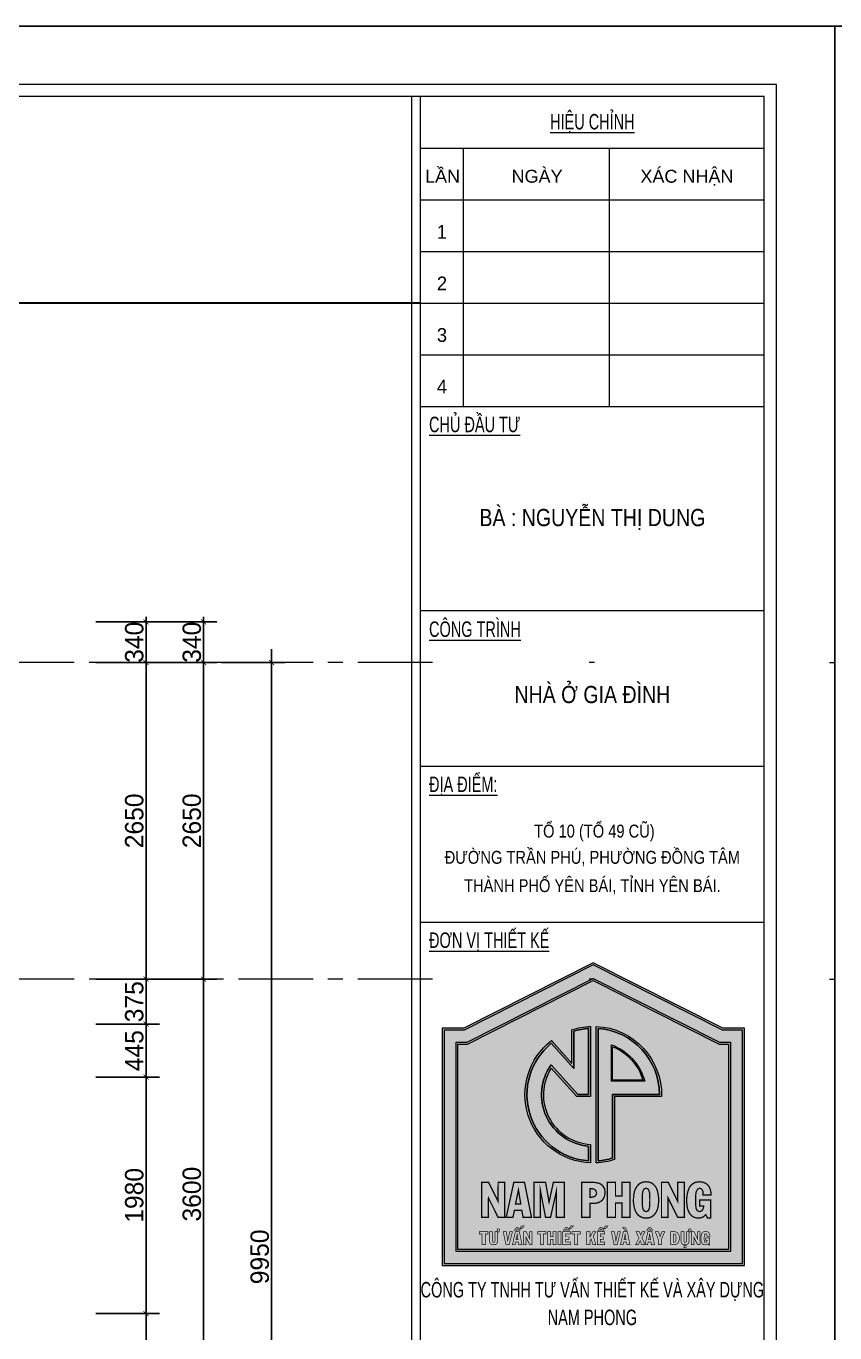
# Model space of a CAD drawing. Header units: millimetres. Extents: x 1832547 to 2001569, y -558009 to -417808.
# Drawn here: x 1930099 to 1936872, y -547560 to -536621 of the extents above; entities that cross this region are included whole.
import ezdxf
from ezdxf.enums import TextEntityAlignment as Align

# ---------------------------------------------------------------- set-up
doc = ezdxf.new("R2010")
doc.units = ezdxf.units.MM
doc.header["$MEASUREMENT"] = 0
doc.linetypes.add('CENTER', pattern=[2, 1.25, -0.25, 0.25, -0.25])
doc.layers.get('0').update_dxf_attribs({"linetype": 'CONTINUOUS'})
doc.layers.get('DEFPOINTS').update_dxf_attribs({"linetype": 'CONTINUOUS'})
for name, color, linetype, lineweight in [('CA. TUONG', 30, 'CONTINUOUS', 30), ('CA.dim 08', 8, 'CONTINUOUS', 13), ('CA.manh 08', 8, 'CONTINUOUS', 9), ('CA.thay 145', 145, 'CONTINUOUS', 18), ('CA.tim 67', 67, 'CENTER', 9), ('NP-HATCH', 251, 'CONTINUOUS', 15)]:
    doc.layers.add(name, color=color, linetype=linetype, lineweight=lineweight)
doc.styles.get("Standard").update_dxf_attribs({"font": 'roman.shx'})
doc.styles.add('VH01-VNAVANTH', font='Vhavan.ttf', dxfattribs={"width": 0.8})
doc.styles.add('VH02-VNARIALH', font='Vharial.ttf', dxfattribs={"width": 0.8})
doc.styles.add('VH03-VNHELVETLNSH', font='Vhhels.ttf')
doc.dimstyles.new('CA 70', dxfattribs={"dimscale": 0.7, "dimtxt": 220, "dimasz": 60, "dimexe": 160, "dimexo": 0, "dimgap": 30, "dimtad": 1, "dimdec": 0, "dimrnd": 5, "dimzin": 0, "dimdsep": 46, "dimtxsty": 'Standard', "dimblk": 'ARCHTICK', "dimcen": 0.09, "dimdle": 160, "dimclrd": 256, "dimclre": 256, "dimclrt": 255, "dimadec": 0, "dimazin": 0, "dimtfac": 1, "dimtdec": 0, "dimtix": 1, "dimtmove": 2, "dimatfit": 3, "dimldrblk": 'DOT', "dimfxl": 600, "dimfxlon": 1, "dimtolj": 1, "dimtzin": 0, "dimarcsym": 0})

# ---------------------------------------------------------------- blocks, each defined once
blk = doc.blocks.new('A$C2d76a15f')
at = {"true_color": 0xf67c37}
h = blk.add_hatch(color=30, dxfattribs=at)
h.dxf.hatch_style = 1
h.paths.add_polyline_path([(26594, 11499, 0.393066), (26118, 12011), (26118, 10987, 0.05605), (26231, 11008), (26231, 11499)], flags=0)
h.paths.add_polyline_path([(26221, 11602), (26221, 11885, -0.247253), (26479, 11602)], flags=0)
h.paths.add_polyline_path([(26231, 11612), (26231, 11870, -0.229223), (26465, 11612)], flags=0)
h.paths.add_polyline_path([(26044, 12011, 0.05605), (25931, 11990), (25931, 11701), (25756, 11896, 0.677515), (26044, 10987), (26044, 11100, -0.576232), (25754, 11730), (25961, 11499), (26044, 11499)], flags=0)
h.paths.add_polyline_path([(26081, 12502), (25082, 11998), (24926, 11998), (24926, 10192), (27236, 10192), (27236, 11998), (27081, 11998)])
h.paths.add_polyline_path([(27058, 11905), (27143, 11905), (27143, 10286), (25019, 10286), (25019, 11905), (25104, 11905), (26081, 12398)], flags=16)
h.paths.add_polyline_path([(27055, 11890), (27128, 11890), (27128, 10301), (25034, 10301), (25034, 11890), (25107, 11890), (26081, 12381)], flags=0)
h.paths.add_polyline_path([(26609, 11484), (26246, 11484), (26246, 10997, -0.068997), (26103, 10971), (26103, 12027, -0.410167)], flags=0)
h.paths.add_polyline_path([(26594, 11499), (26231, 11499), (26231, 11008, -0.05605), (26118, 10987), (26118, 12011, -0.393066)], flags=0)
h.paths.add_polyline_path([(26059, 12027), (26059, 11484), (25955, 11484), (25755, 11705, 0.57169), (26059, 11114), (26059, 10971, -0.698744), (25757, 11917), (25916, 11740), (25916, 12001, -0.068997)], flags=0)
h.paths.add_polyline_path([(26044, 12011), (26044, 11499), (25961, 11499), (25754, 11730, 0.576232), (26044, 11100), (26044, 10987, -0.677515), (25756, 11896), (25931, 11701), (25931, 11990, -0.05605)], flags=0)
at = {"true_color": 0xfffc00}
h = blk.add_hatch(color=2, dxfattribs=at)
h.dxf.hatch_style = 1
h.paths.add_polyline_path([(26465, 11612, 0.229223), (26231, 11870), (26231, 11612)], flags=0)
h.paths.add_polyline_path([(27128, 11890), (27055, 11890), (26081, 12381), (25107, 11890), (25034, 11890), (25034, 10301), (27128, 10301)])
h.paths.add_polyline_path([(26246, 10997, -0.068997), (26103, 10971), (26103, 12027, -0.410167), (26609, 11484), (26246, 11484)], flags=16)
h.paths.add_polyline_path([(26231, 11008, -0.05605), (26118, 10987), (26118, 12011, -0.393066), (26594, 11499), (26231, 11499)], flags=0)
h.paths.add_polyline_path([(26059, 11114), (26059, 10971, -0.698744), (25757, 11917), (25916, 11740), (25916, 12001, -0.068997), (26059, 12027), (26059, 11484), (25955, 11484), (25755, 11705, 0.57169)], flags=16)
h.paths.add_polyline_path([(26479, 11602), (26221, 11602), (26221, 11885, -0.247253)], flags=0)
h.paths.add_polyline_path([(26465, 11612), (26231, 11612), (26231, 11870, -0.229223)], flags=0)
h.paths.add_polyline_path([(26044, 11100), (26044, 10987, -0.677515), (25756, 11896), (25931, 11701), (25931, 11990, -0.05605), (26044, 12011), (26044, 11499), (25961, 11499), (25754, 11730, 0.576232)], flags=0)
at = {"true_color": 0xf67c37}
h = blk.add_hatch(color=30, dxfattribs=at)
h.dxf.hatch_style = 1
h.paths.add_polyline_path([(26231, 11499), (26594, 11499, 0.393066), (26118, 12011), (26118, 10987, 0.05605), (26231, 11008)])
h.paths.add_polyline_path([(26221, 11602), (26221, 11885, -0.247253), (26479, 11602)], flags=16)
h.paths.add_polyline_path([(26231, 11612), (26231, 11870, -0.229223), (26465, 11612)], flags=0)
h.paths.add_polyline_path([(26044, 12011, 0.05605), (25931, 11990), (25931, 11701), (25756, 11896, 0.677515), (26044, 10987), (26044, 11100, -0.576232), (25754, 11730), (25961, 11499), (26044, 11499)])
at = {"true_color": 0xfffc00}
h = blk.add_hatch(color=2, dxfattribs=at)
h.dxf.hatch_style = 1
h.paths.add_polyline_path([(26465, 11612, 0.229223), (26231, 11870), (26231, 11612)])
at = {"true_color": 0xf67c37}
h = blk.add_hatch(color=30, dxfattribs=at)
h.dxf.hatch_style = 1
h.paths.add_polyline_path([(25549, 10820), (25466, 10820), (25407, 10549), (25459, 10549), (25471, 10604), (25528, 10604), (25538, 10549), (25603, 10549)])
h.paths.add_polyline_path([(25479, 10652), (25502, 10762), (25520, 10652)], flags=16)
h.paths.add_polyline_path([(25672, 10756), (25712, 10549), (25750, 10549), (25795, 10749), (25795, 10549), (25858, 10549), (25858, 10820), (25772, 10820), (25739, 10668), (25712, 10820), (25623, 10820), (25623, 10549), (25671, 10549)])
h.paths.add_polyline_path([(26163, 10701), (26170, 10720), (26172, 10743), (26172, 10748), (26169, 10769), (26160, 10787), (26147, 10801), (26144, 10804), (26128, 10812), (26109, 10818), (26087, 10820), (25992, 10820), (25992, 10549), (26056, 10549), (26056, 10659), (26066, 10659), (26080, 10658), (26091, 10658), (26112, 10661), (26130, 10668), (26145, 10677), (26153, 10685)])
h.paths.add_polyline_path([(26056, 10705), (26056, 10771), (26067, 10771), (26076, 10771), (26094, 10764), (26101, 10757), (26107, 10738), (26105, 10728), (26094, 10713), (26087, 10709), (26067, 10705)], flags=16)
h.paths.add_polyline_path([(26366, 10820), (26303, 10820), (26303, 10715), (26253, 10715), (26253, 10820), (26189, 10820), (26189, 10549), (26253, 10549), (26253, 10660), (26303, 10660), (26303, 10549), (26366, 10549)])
h.paths.add_polyline_path([(26587, 10684), (26587, 10701), (26584, 10724), (26580, 10745), (26575, 10764), (26567, 10781), (26558, 10793), (26545, 10807), (26529, 10817), (26511, 10823), (26490, 10825), (26474, 10823), (26455, 10819), (26439, 10810), (26425, 10797), (26413, 10780), (26407, 10769), (26400, 10751), (26396, 10731), (26393, 10709), (26392, 10684), (26392, 10667), (26395, 10644), (26399, 10624), (26405, 10605), (26413, 10588), (26422, 10575), (26435, 10562), (26451, 10552), (26470, 10546), (26490, 10544), (26506, 10545), (26525, 10550), (26541, 10559), (26555, 10572), (26567, 10589), (26572, 10599), (26579, 10617), (26584, 10637), (26586, 10660)])
h.paths.add_polyline_path([(26461, 10714), (26462, 10735), (26464, 10750), (26464, 10750), (26474, 10769), (26490, 10775), (26507, 10768), (26515, 10749), (26517, 10735), (26518, 10713), (26519, 10684), (26518, 10655), (26517, 10633), (26515, 10619), (26515, 10619), (26506, 10600), (26489, 10594), (26473, 10601), (26464, 10620), (26462, 10633), (26461, 10655), (26460, 10685)], flags=16)
h.paths.add_polyline_path([(26660, 10700), (26735, 10549), (26786, 10549), (26786, 10820), (26735, 10820), (26735, 10674), (26662, 10820), (26609, 10820), (26609, 10549), (26660, 10549)])
h.paths.add_polyline_path([(26873, 10711), (26875, 10732), (26878, 10748), (26889, 10768), (26904, 10775), (26913, 10773), (26926, 10761), (26930, 10748), (26931, 10723), (26993, 10723), (26992, 10741), (26988, 10762), (26981, 10781), (26971, 10796), (26959, 10808), (26943, 10817), (26924, 10823), (26902, 10825), (26883, 10823), (26865, 10818), (26849, 10808), (26835, 10795), (26824, 10778), (26818, 10764), (26812, 10746), (26808, 10725), (26805, 10703), (26804, 10678), (26805, 10659), (26807, 10636), (26811, 10615), (26818, 10597), (26826, 10581), (26829, 10577), (26842, 10562), (26858, 10552), (26876, 10546), (26897, 10544), (26908, 10545), (26927, 10551), (26937, 10557), (26952, 10571), (26965, 10544), (26990, 10544), (26990, 10684), (26904, 10684), (26904, 10638), (26935, 10638), (26935, 10629), (26928, 10610), (26922, 10601), (26905, 10594), (26887, 10600), (26877, 10619), (26875, 10634), (26873, 10656), (26873, 10684)])
h.paths.add_polyline_path([(25395, 10820), (25345, 10820), (25344, 10674), (25271, 10820), (25218, 10820), (25218, 10549), (25269, 10549), (25270, 10700), (25345, 10549), (25395, 10549)])
h = blk.add_hatch(color=30, dxfattribs=at)
h.dxf.hatch_style = 1
h.paths.add_polyline_path([(26861, 10439), (26841, 10439), (26841, 10339), (26860, 10339), (26860, 10395), (26888, 10339), (26907, 10339), (26907, 10439), (26888, 10439), (26888, 10385)])
h.paths.add_polyline_path([(25245, 10420), (25266, 10420), (25266, 10439), (25200, 10439), (25200, 10420), (25221, 10420), (25221, 10339), (25245, 10339)])
h.paths.add_polyline_path([(25339, 10356), (25340, 10363), (25341, 10371), (25341, 10432), (25346, 10434), (25350, 10438), (25355, 10444), (25356, 10450), (25355, 10454), (25353, 10458), (25350, 10460), (25346, 10461), (25344, 10461), (25338, 10457), (25336, 10454), (25336, 10451), (25338, 10445), (25340, 10443), (25343, 10442), (25342, 10440), (25339, 10439), (25321, 10439), (25321, 10371), (25321, 10366), (25319, 10360), (25317, 10358), (25311, 10356), (25308, 10356), (25303, 10360), (25302, 10362), (25301, 10370), (25301, 10439), (25278, 10439), (25278, 10371), (25278, 10363), (25280, 10356), (25282, 10351), (25285, 10346), (25290, 10342), (25295, 10339), (25301, 10338), (25309, 10337), (25309, 10337), (25316, 10338), (25323, 10339), (25328, 10342), (25333, 10346), (25333, 10346), (25336, 10350)])
h.paths.add_polyline_path([(25408, 10439), (25384, 10439), (25405, 10339), (25430, 10339), (25455, 10439), (25435, 10439), (25419, 10369)])
h.paths.add_polyline_path([(25501, 10469), (25484, 10469), (25469, 10448), (25484, 10448), (25492, 10460), (25501, 10448), (25516, 10448)])
h.paths.add_polyline_path([(25545, 10482), (25525, 10482), (25513, 10461), (25526, 10461)])
h.paths.add_polyline_path([(25509, 10439), (25478, 10439), (25456, 10339), (25476, 10339), (25480, 10359), (25501, 10359), (25505, 10339), (25529, 10339)])
h.paths.add_polyline_path([(25498, 10377), (25483, 10377), (25492, 10418)], flags=16)
h.paths.add_polyline_path([(25562, 10439), (25542, 10439), (25542, 10339), (25561, 10339), (25561, 10395), (25589, 10339), (25608, 10339), (25608, 10439), (25589, 10439), (25589, 10385)])
h.paths.add_polyline_path([(25716, 10439), (25650, 10439), (25650, 10420), (25671, 10420), (25671, 10339), (25695, 10339), (25695, 10420), (25716, 10420)])
h.paths.add_polyline_path([(25751, 10439), (25727, 10439), (25727, 10339), (25751, 10339), (25751, 10380), (25770, 10380), (25770, 10339), (25793, 10339), (25793, 10439), (25770, 10439), (25770, 10400), (25751, 10400)])
h.paths.add_polyline_path([(25832, 10439), (25808, 10439), (25808, 10339), (25832, 10339)])
h.paths.add_polyline_path([(25903, 10439), (25845, 10439), (25845, 10339), (25903, 10339), (25903, 10359), (25868, 10359), (25868, 10380), (25892, 10380), (25892, 10399), (25868, 10399), (25868, 10420), (25903, 10420)])
h.paths.add_polyline_path([(25882, 10469), (25865, 10469), (25850, 10448), (25865, 10448), (25873, 10460), (25882, 10448), (25897, 10448)])
h.paths.add_polyline_path([(25926, 10482), (25906, 10482), (25894, 10461), (25907, 10461)])
h.paths.add_polyline_path([(25982, 10439), (25916, 10439), (25916, 10420), (25937, 10420), (25937, 10339), (25961, 10339), (25961, 10420), (25982, 10420)])
h.paths.add_polyline_path([(26055, 10439), (26031, 10439), (26031, 10339), (26055, 10339), (26055, 10367), (26065, 10382), (26078, 10339), (26101, 10339), (26081, 10406), (26101, 10439), (26078, 10439), (26055, 10396)])
h.paths.add_polyline_path([(26170, 10439), (26112, 10439), (26112, 10339), (26170, 10339), (26170, 10359), (26135, 10359), (26135, 10380), (26159, 10380), (26159, 10399), (26135, 10399), (26135, 10420), (26170, 10420)])
h.paths.add_polyline_path([(26149, 10469), (26132, 10469), (26117, 10448), (26132, 10448), (26140, 10460), (26149, 10448), (26164, 10448)])
h.paths.add_polyline_path([(26193, 10482), (26173, 10482), (26161, 10461), (26174, 10461)])
h.paths.add_polyline_path([(26291, 10439), (26272, 10439), (26256, 10369), (26245, 10439), (26221, 10439), (26242, 10339), (26266, 10339)])
h.paths.add_polyline_path([(26345, 10439), (26314, 10439), (26292, 10339), (26312, 10339), (26316, 10359), (26338, 10359), (26342, 10339), (26365, 10339)])
h.paths.add_polyline_path([(26328, 10418), (26335, 10377), (26319, 10377)], flags=16)
h.paths.add_polyline_path([(26329, 10469), (26309, 10469), (26328, 10448), (26341, 10448)])
h.paths.add_polyline_path([(26481, 10439), (26460, 10439), (26448, 10413), (26438, 10439), (26412, 10439), (26435, 10389), (26409, 10339), (26431, 10339), (26444, 10369), (26456, 10339), (26482, 10339), (26457, 10394)])
h.paths.add_polyline_path([(26535, 10439), (26504, 10439), (26482, 10339), (26502, 10339), (26506, 10359), (26528, 10359), (26531, 10339), (26555, 10339)])
h.paths.add_polyline_path([(26518, 10418), (26524, 10377), (26509, 10377)], flags=16)
h.paths.add_polyline_path([(26527, 10469), (26510, 10469), (26495, 10448), (26510, 10448), (26518, 10460), (26527, 10448), (26542, 10448)])
h.paths.add_polyline_path([(26586, 10439), (26561, 10439), (26584, 10378), (26584, 10339), (26608, 10339), (26608, 10379), (26634, 10439), (26613, 10439), (26598, 10400)])
h.paths.add_polyline_path([(26747, 10383), (26748, 10391), (26747, 10395), (26747, 10402), (26745, 10409), (26743, 10415), (26741, 10421), (26737, 10426), (26735, 10428), (26730, 10432), (26725, 10435), (26719, 10437), (26712, 10439), (26705, 10439), (26679, 10439), (26679, 10339), (26708, 10339), (26712, 10339), (26719, 10340), (26725, 10342), (26730, 10345), (26735, 10349), (26739, 10354), (26740, 10357), (26743, 10363), (26745, 10369), (26746, 10375)])
h.paths.add_polyline_path([(26703, 10421), (26705, 10421), (26705, 10421), (26711, 10420), (26716, 10417), (26720, 10411), (26721, 10406), (26722, 10400), (26722, 10392), (26722, 10389), (26722, 10381), (26721, 10374), (26720, 10369), (26719, 10367), (26716, 10361), (26711, 10358), (26706, 10357), (26703, 10357)], flags=16)
h.paths.add_polyline_path([(26783, 10439), (26760, 10439), (26760, 10371), (26760, 10363), (26762, 10356), (26764, 10351), (26767, 10346), (26772, 10342), (26777, 10339), (26783, 10338), (26791, 10337), (26791, 10337), (26798, 10338), (26805, 10339), (26810, 10342), (26815, 10345), (26818, 10350), (26821, 10356), (26822, 10363), (26823, 10371), (26823, 10432), (26828, 10434), (26833, 10438), (26833, 10438), (26837, 10444), (26838, 10450), (26837, 10454), (26835, 10458), (26832, 10460), (26828, 10461), (26826, 10461), (26820, 10457), (26818, 10454), (26818, 10451), (26820, 10445), (26823, 10443), (26825, 10442), (26824, 10440), (26821, 10439), (26803, 10439), (26803, 10371), (26803, 10366), (26801, 10360), (26799, 10358), (26793, 10356), (26790, 10356), (26785, 10360), (26784, 10362), (26783, 10370)])
h.paths.add_polyline_path([(26983, 10389), (26951, 10389), (26951, 10372), (26963, 10372), (26962, 10368), (26960, 10361), (26957, 10358), (26951, 10356), (26949, 10356), (26944, 10359), (26941, 10365), (26941, 10367), (26940, 10372), (26939, 10380), (26939, 10389), (26939, 10393), (26940, 10401), (26940, 10408), (26941, 10413), (26942, 10415), (26946, 10421), (26951, 10422), (26955, 10422), (26959, 10417), (26959, 10417), (26961, 10412), (26961, 10403), (26984, 10403), (26984, 10406), (26983, 10413), (26982, 10420), (26979, 10426), (26976, 10431), (26974, 10433), (26969, 10436), (26964, 10439), (26957, 10440), (26950, 10441), (26946, 10441), (26940, 10440), (26934, 10437), (26929, 10434), (26925, 10429), (26921, 10424), (26920, 10421), (26918, 10415), (26916, 10409), (26915, 10402), (26914, 10395), (26914, 10387), (26914, 10383), (26914, 10375), (26915, 10368), (26917, 10362), (26919, 10356), (26922, 10351), (26925, 10346), (26930, 10342), (26935, 10339), (26941, 10338), (26948, 10337), (26953, 10338), (26959, 10340), (26964, 10342), (26969, 10347), (26973, 10337), (26983, 10337)])
h.paths.add_polyline_path([(26800, 10333), (26783, 10333), (26783, 10316), (26800, 10316)])
at = {"layer": 'NP-HATCH'}
h = blk.add_hatch(color=256, dxfattribs=at)
h.dxf.hatch_style = 1
h.paths.add_polyline_path([(27251, 12013), (27084, 12013), (26081, 12519), (25078, 12013), (24911, 12013), (24911, 10177), (27251, 10177)])
h.paths.add_polyline_path([(27236, 10192), (24926, 10192), (24926, 11998), (25082, 11998), (26081, 12502), (27081, 11998), (27236, 11998)], flags=16)
h.paths.add_polyline_path([(27143, 10286), (25019, 10286), (25019, 11905), (25104, 11905), (26081, 12398), (27058, 11905), (27143, 11905)], flags=0)
h.paths.add_polyline_path([(27128, 10301), (25034, 10301), (25034, 11890), (25107, 11890), (26081, 12381), (27055, 11890), (27128, 11890)], flags=0)
h.paths.add_polyline_path([(26246, 10997, -0.068997), (26103, 10971), (26103, 12027, -0.410167), (26609, 11484), (26246, 11484)], flags=0)
h.paths.add_polyline_path([(26231, 11008, -0.05605), (26118, 10987), (26118, 12011, -0.393066), (26594, 11499), (26231, 11499)], flags=0)
h.paths.add_polyline_path([(26059, 10971, -0.698744), (25757, 11917), (25916, 11740), (25916, 12001, -0.068997), (26059, 12027), (26059, 11484), (25955, 11484), (25755, 11705, 0.57169), (26059, 11114)], flags=0)
h.paths.add_polyline_path([(26044, 10987, -0.677515), (25756, 11896), (25931, 11701), (25931, 11990, -0.05605), (26044, 12011), (26044, 11499), (25961, 11499), (25754, 11730, 0.576232), (26044, 11100)], flags=0)
h.paths.add_polyline_path([(26479, 11602), (26221, 11602), (26221, 11885, -0.247253)], flags=0)
h.paths.add_polyline_path([(26465, 11612), (26231, 11612), (26231, 11870, -0.229223)], flags=0)
h.paths.add_polyline_path([(26103, 12027), (26103, 10971, 0.068997), (26246, 10997), (26246, 11484), (26609, 11484, 0.410167)], flags=0)
h.paths.add_polyline_path([(26059, 12027, 0.068997), (25916, 12001), (25916, 11740), (25757, 11917, 0.698744), (26059, 10971), (26059, 11114, -0.57169), (25755, 11705), (25955, 11484), (26059, 11484)], flags=0)
h = blk.add_hatch(color=256, dxfattribs=at)
h.dxf.hatch_style = 1
h.paths.add_polyline_path([(25104, 11905), (25019, 11905), (25019, 10286), (27143, 10286), (27143, 11905), (27058, 11905), (26081, 12398)])
h.paths.add_polyline_path([(27128, 11890), (27055, 11890), (26081, 12381), (25107, 11890), (25034, 11890), (25034, 10301), (27128, 10301)], flags=16)
h.paths.add_polyline_path([(26059, 12027), (26059, 11484), (25955, 11484), (25755, 11705, 0.57169), (26059, 11114), (26059, 10971, -0.698744), (25757, 11917), (25916, 11740), (25916, 12001, -0.068997)], flags=0)
h.paths.add_polyline_path([(26103, 12027, -0.410167), (26609, 11484), (26246, 11484), (26246, 10997, -0.068997), (26103, 10971)], flags=0)
h.paths.add_polyline_path([(26044, 12011), (26044, 11499), (25961, 11499), (25754, 11730, 0.576232), (26044, 11100), (26044, 10987, -0.677515), (25756, 11896), (25931, 11701), (25931, 11990, -0.05605)], flags=0)
h.paths.add_polyline_path([(26118, 12011, -0.393066), (26594, 11499), (26231, 11499), (26231, 11008, -0.05605), (26118, 10987)], flags=0)
h.paths.add_polyline_path([(26221, 11885, -0.247253), (26479, 11602), (26221, 11602)], flags=0)
h.paths.add_polyline_path([(26231, 11870, -0.229223), (26465, 11612), (26231, 11612)], flags=0)
h = blk.add_hatch(color=256, dxfattribs=at)
h.dxf.hatch_style = 1
h.paths.add_polyline_path([(26103, 12027), (26103, 10971, 0.068997), (26246, 10997), (26246, 11484), (26609, 11484, 0.410167)])
h.paths.add_polyline_path([(26118, 12011), (26118, 10987, 0.05605), (26231, 11008), (26231, 11499), (26594, 11499, 0.393066)], flags=16)
h.paths.add_polyline_path([(26221, 11885, -0.247253), (26479, 11602), (26221, 11602)], flags=0)
h.paths.add_polyline_path([(26231, 11870, -0.229223), (26465, 11612), (26231, 11612)], flags=0)
h.paths.add_polyline_path([(26059, 12027, 0.068997), (25916, 12001), (25916, 11740), (25757, 11917, 0.698744), (26059, 10971), (26059, 11114, -0.57169), (25755, 11705), (25955, 11484), (26059, 11484)])
h.paths.add_polyline_path([(26044, 11100, -0.576232), (25754, 11730), (25961, 11499), (26044, 11499), (26044, 12011, 0.05605), (25931, 11990), (25931, 11701), (25756, 11896, 0.677515), (26044, 10987)], flags=16)
h = blk.add_hatch(color=256, dxfattribs=at)
h.dxf.hatch_style = 1
h.paths.add_polyline_path([(26221, 11885), (26221, 11602), (26479, 11602, 0.247253)])
h.paths.add_polyline_path([(26231, 11870), (26231, 11612), (26465, 11612, 0.229223)], flags=16)
at = {"color": 4, "linetype": 'Continuous', "lineweight": 18}
for p, q in [((27498, 19313), (1212, 19313)), ((27498, 453), (27498, 19313))]:
    blk.add_line(p, q, dxfattribs=at)
for p, q in [((27405, 19220), (1306, 19220)), ((27405, 546), (27405, 19220)), ((24743, 18820), (27405, 18820)), ((24743, 18421), (27405, 18421)), ((24743, 16824), (27405, 16824)), ((24743, 15245), (27405, 15245)), ((24743, 14039), (27405, 14039)), ((24743, 12834), (27405, 12834))]:
    blk.add_line(p, q)
at = {"linetype": 'Continuous', "lineweight": 18, "ltscale": 100}
for p, q in [((24677, 546), (24677, 19220)), ((24743, 546), (24743, 19220))]:
    blk.add_line(p, q, dxfattribs=at)
at = {"color": 8, "linetype": 'Continuous', "lineweight": 18, "ltscale": 100}
blk.add_line((25076, 16824), (25076, 18820), dxfattribs=at)
at = {"color": 8}
for p, q in [((26207, 16824), (26207, 18820)), ((24743, 18022), (27405, 18022)), ((24743, 17622), (27405, 17622)), ((24743, 17223), (27405, 17223))]:
    blk.add_line(p, q, dxfattribs=at)
for points in [[(27251, 12013), (27084, 12013), (26081, 12519), (25078, 12013), (24911, 12013), (24911, 10177), (27251, 10177)], [(27236, 11998), (27081, 11998), (26081, 12502), (25082, 11998), (24926, 11998), (24926, 10192), (27236, 10192)], [(27143, 10286), (25019, 10286), (25019, 11905), (25104, 11905), (26081, 12398), (27058, 11905), (27143, 11905)], [(27128, 10301), (25034, 10301), (25034, 11890), (25107, 11890), (26081, 12381), (27055, 11890), (27128, 11890)]]:
    blk.add_lwpolyline(points, close=True)
for points in [[(26059, 10971, -0.698744), (25757, 11917), (25916, 11740), (25916, 12001, -0.068997), (26059, 12027), (26059, 11484), (25955, 11484), (25755, 11705, 0.57169), (26059, 11114)], [(26044, 12011, 0.05605), (25931, 11990), (25931, 11701), (25756, 11896, 0.677515), (26044, 10987), (26044, 11100, -0.576232), (25754, 11730), (25961, 11499), (26044, 11499)], [(26044, 10987, -0.677515), (25756, 11896), (25931, 11701), (25931, 11990, -0.05605), (26044, 12011), (26044, 11499), (25961, 11499), (25754, 11730, 0.576232), (26044, 11100)], [(26609, 11484), (26246, 11484), (26246, 10997, -0.068997), (26103, 10971), (26103, 12027, -0.410167)], [(26118, 12011), (26118, 10987, 0.05605), (26231, 11008), (26231, 11499), (26594, 11499, 0.393066)], [(26594, 11499), (26231, 11499), (26231, 11008, -0.05605), (26118, 10987), (26118, 12011, -0.393066)], [(26479, 11602), (26221, 11602), (26221, 11885, -0.247253)], [(26231, 11612), (26231, 11870, -0.229223), (26465, 11612)], [(26465, 11612), (26231, 11612), (26231, 11870, -0.229223)]]:
    blk.add_lwpolyline(points, format="xyb", close=True)
at = {"layer": 'DEFPOINTS', "ltscale": 600}
for p, q in [((0, 0), (0, 19765)), ((0, 19765), (27951, 19765)), ((27951, 19765), (27951, 0))]:
    blk.add_line(p, q, dxfattribs=at)
at = {"layer": 'NP-HATCH'}
for points, const_width in [([(25395, 10820), (25345, 10820), (25344, 10674), (25271, 10820), (25218, 10820), (25218, 10549), (25269, 10549), (25270, 10700), (25345, 10549), (25395, 10549)], 10), ([(25549, 10820), (25466, 10820), (25407, 10549), (25459, 10549), (25471, 10604), (25528, 10604), (25538, 10549), (25603, 10549)], 10), ([(25672, 10756), (25712, 10549), (25750, 10549), (25795, 10749), (25795, 10549), (25858, 10549), (25858, 10820), (25772, 10820), (25739, 10668), (25712, 10820), (25623, 10820), (25623, 10549), (25671, 10549)], 10), ([(26163, 10701), (26170, 10720), (26172, 10743), (26172, 10748), (26169, 10769), (26160, 10787), (26147, 10801), (26144, 10804), (26128, 10812), (26109, 10818), (26087, 10820), (25992, 10820), (25992, 10549), (26056, 10549), (26056, 10659), (26066, 10659), (26080, 10658), (26091, 10658), (26112, 10661), (26130, 10668), (26145, 10677), (26153, 10685)], 10), ([(26366, 10820), (26303, 10820), (26303, 10715), (26253, 10715), (26253, 10820), (26189, 10820), (26189, 10549), (26253, 10549), (26253, 10660), (26303, 10660), (26303, 10549), (26366, 10549)], 10), ([(26587, 10684), (26587, 10701), (26584, 10724), (26580, 10745), (26575, 10764), (26567, 10781), (26558, 10793), (26545, 10807), (26529, 10817), (26511, 10823), (26490, 10825), (26474, 10823), (26455, 10819), (26439, 10810), (26425, 10797), (26413, 10780), (26407, 10769), (26400, 10751), (26396, 10731), (26393, 10709), (26392, 10684), (26392, 10667), (26395, 10644), (26399, 10624), (26405, 10605), (26413, 10588), (26422, 10575), (26435, 10562), (26451, 10552), (26470, 10546), (26490, 10544), (26506, 10545), (26525, 10550), (26541, 10559), (26555, 10572), (26567, 10589), (26572, 10599), (26579, 10617), (26584, 10637), (26586, 10660)], 10), ([(26660, 10700), (26735, 10549), (26786, 10549), (26786, 10820), (26735, 10820), (26735, 10674), (26662, 10820), (26609, 10820), (26609, 10549), (26660, 10549)], 10), ([(26873, 10711), (26875, 10732), (26878, 10748), (26889, 10768), (26904, 10775), (26913, 10773), (26926, 10761), (26930, 10748), (26931, 10723), (26993, 10723), (26992, 10741), (26988, 10762), (26981, 10781), (26971, 10796), (26959, 10808), (26943, 10817), (26924, 10823), (26902, 10825), (26883, 10823), (26865, 10818), (26849, 10808), (26835, 10795), (26824, 10778), (26818, 10764), (26812, 10746), (26808, 10725), (26805, 10703), (26804, 10678), (26805, 10659), (26807, 10636), (26811, 10615), (26818, 10597), (26826, 10581), (26829, 10577), (26842, 10562), (26858, 10552), (26876, 10546), (26897, 10544), (26908, 10545), (26927, 10551), (26937, 10557), (26952, 10571), (26965, 10544), (26990, 10544), (26990, 10684), (26904, 10684), (26904, 10638), (26935, 10638), (26935, 10629), (26928, 10610), (26922, 10601), (26905, 10594), (26887, 10600), (26877, 10619), (26875, 10634), (26873, 10656), (26873, 10684)], 10), ([(25479, 10652), (25502, 10762), (25520, 10652)], 10), ([(26056, 10705), (26056, 10771), (26067, 10771), (26076, 10771), (26094, 10764), (26101, 10757), (26107, 10738), (26105, 10728), (26094, 10713), (26087, 10709), (26067, 10705)], 10), ([(26461, 10714), (26462, 10735), (26464, 10750), (26464, 10750), (26474, 10769), (26490, 10775), (26507, 10768), (26515, 10749), (26517, 10735), (26518, 10713), (26519, 10684), (26518, 10655), (26517, 10633), (26515, 10619), (26515, 10619), (26506, 10600), (26489, 10594), (26473, 10601), (26464, 10620), (26462, 10633), (26461, 10655), (26460, 10685)], 10), ([(25245, 10420), (25266, 10420), (25266, 10439), (25200, 10439), (25200, 10420), (25221, 10420), (25221, 10339), (25245, 10339)], 5), ([(25339, 10356), (25340, 10363), (25341, 10371), (25341, 10432), (25346, 10434), (25350, 10438), (25355, 10444), (25356, 10450), (25355, 10454), (25353, 10458), (25350, 10460), (25346, 10461), (25344, 10461), (25338, 10457), (25336, 10454), (25336, 10451), (25338, 10445), (25340, 10443), (25343, 10442), (25342, 10440), (25339, 10439), (25321, 10439), (25321, 10371), (25321, 10366), (25319, 10360), (25317, 10358), (25311, 10356), (25308, 10356), (25303, 10360), (25302, 10362), (25301, 10370), (25301, 10439), (25278, 10439), (25278, 10371), (25278, 10363), (25280, 10356), (25282, 10351), (25285, 10346), (25290, 10342), (25295, 10339), (25301, 10338), (25309, 10337), (25309, 10337), (25316, 10338), (25323, 10339), (25328, 10342), (25333, 10346), (25333, 10346), (25336, 10350)], 5), ([(25408, 10439), (25384, 10439), (25405, 10339), (25430, 10339), (25455, 10439), (25435, 10439), (25419, 10369)], 5), ([(25509, 10439), (25478, 10439), (25456, 10339), (25476, 10339), (25480, 10359), (25501, 10359), (25505, 10339), (25529, 10339)], 5), ([(25501, 10469), (25484, 10469), (25469, 10448), (25484, 10448), (25492, 10460), (25501, 10448), (25516, 10448)], 5), ([(25498, 10377), (25483, 10377), (25492, 10418)], 5), ([(25545, 10482), (25525, 10482), (25513, 10461), (25526, 10461)], 5), ([(25562, 10439), (25542, 10439), (25542, 10339), (25561, 10339), (25561, 10395), (25589, 10339), (25608, 10339), (25608, 10439), (25589, 10439), (25589, 10385)], 5), ([(25716, 10439), (25650, 10439), (25650, 10420), (25671, 10420), (25671, 10339), (25695, 10339), (25695, 10420), (25716, 10420)], 5), ([(25751, 10439), (25727, 10439), (25727, 10339), (25751, 10339), (25751, 10380), (25770, 10380), (25770, 10339), (25793, 10339), (25793, 10439), (25770, 10439), (25770, 10400), (25751, 10400)], 5), ([(25832, 10439), (25808, 10439), (25808, 10339), (25832, 10339)], 5), ([(25903, 10439), (25845, 10439), (25845, 10339), (25903, 10339), (25903, 10359), (25868, 10359), (25868, 10380), (25892, 10380), (25892, 10399), (25868, 10399), (25868, 10420), (25903, 10420)], 5), ([(25882, 10469), (25865, 10469), (25850, 10448), (25865, 10448), (25873, 10460), (25882, 10448), (25897, 10448)], 5), ([(25926, 10482), (25906, 10482), (25894, 10461), (25907, 10461)], 5), ([(25982, 10439), (25916, 10439), (25916, 10420), (25937, 10420), (25937, 10339), (25961, 10339), (25961, 10420), (25982, 10420)], 5), ([(26055, 10439), (26031, 10439), (26031, 10339), (26055, 10339), (26055, 10367), (26065, 10382), (26078, 10339), (26101, 10339), (26081, 10406), (26101, 10439), (26078, 10439), (26055, 10396)], 5), ([(26170, 10439), (26112, 10439), (26112, 10339), (26170, 10339), (26170, 10359), (26135, 10359), (26135, 10380), (26159, 10380), (26159, 10399), (26135, 10399), (26135, 10420), (26170, 10420)], 5), ([(26149, 10469), (26132, 10469), (26117, 10448), (26132, 10448), (26140, 10460), (26149, 10448), (26164, 10448)], 5), ([(26193, 10482), (26173, 10482), (26161, 10461), (26174, 10461)], 5), ([(26291, 10439), (26272, 10439), (26256, 10369), (26245, 10439), (26221, 10439), (26242, 10339), (26266, 10339)], 5), ([(26345, 10439), (26314, 10439), (26292, 10339), (26312, 10339), (26316, 10359), (26338, 10359), (26342, 10339), (26365, 10339)], 5), ([(26329, 10469), (26309, 10469), (26328, 10448), (26341, 10448)], 5), ([(26328, 10418), (26335, 10377), (26319, 10377)], 5), ([(26481, 10439), (26460, 10439), (26448, 10413), (26438, 10439), (26412, 10439), (26435, 10389), (26409, 10339), (26431, 10339), (26444, 10369), (26456, 10339), (26482, 10339), (26457, 10394)], 5), ([(26535, 10439), (26504, 10439), (26482, 10339), (26502, 10339), (26506, 10359), (26528, 10359), (26531, 10339), (26555, 10339)], 5), ([(26527, 10469), (26510, 10469), (26495, 10448), (26510, 10448), (26518, 10460), (26527, 10448), (26542, 10448)], 5), ([(26518, 10418), (26524, 10377), (26509, 10377)], 5), ([(26586, 10439), (26561, 10439), (26584, 10378), (26584, 10339), (26608, 10339), (26608, 10379), (26634, 10439), (26613, 10439), (26598, 10400)], 5), ([(26747, 10383), (26748, 10391), (26747, 10395), (26747, 10402), (26745, 10409), (26743, 10415), (26741, 10421), (26737, 10426), (26735, 10428), (26730, 10432), (26725, 10435), (26719, 10437), (26712, 10439), (26705, 10439), (26679, 10439), (26679, 10339), (26708, 10339), (26712, 10339), (26719, 10340), (26725, 10342), (26730, 10345), (26735, 10349), (26739, 10354), (26740, 10357), (26743, 10363), (26745, 10369), (26746, 10375)], 5), ([(26703, 10421), (26705, 10421), (26705, 10421), (26711, 10420), (26716, 10417), (26720, 10411), (26721, 10406), (26722, 10400), (26722, 10392), (26722, 10389), (26722, 10381), (26721, 10374), (26720, 10369), (26719, 10367), (26716, 10361), (26711, 10358), (26706, 10357), (26703, 10357)], 5), ([(26783, 10439), (26760, 10439), (26760, 10371), (26760, 10363), (26762, 10356), (26764, 10351), (26767, 10346), (26772, 10342), (26777, 10339), (26783, 10338), (26791, 10337), (26791, 10337), (26798, 10338), (26805, 10339), (26810, 10342), (26815, 10345), (26818, 10350), (26821, 10356), (26822, 10363), (26823, 10371), (26823, 10432), (26828, 10434), (26833, 10438), (26833, 10438), (26837, 10444), (26838, 10450), (26837, 10454), (26835, 10458), (26832, 10460), (26828, 10461), (26826, 10461), (26820, 10457), (26818, 10454), (26818, 10451), (26820, 10445), (26823, 10443), (26825, 10442), (26824, 10440), (26821, 10439), (26803, 10439), (26803, 10371), (26803, 10366), (26801, 10360), (26799, 10358), (26793, 10356), (26790, 10356), (26785, 10360), (26784, 10362), (26783, 10370)], 5), ([(26861, 10439), (26841, 10439), (26841, 10339), (26860, 10339), (26860, 10395), (26888, 10339), (26907, 10339), (26907, 10439), (26888, 10439), (26888, 10385)], 5), ([(26983, 10389), (26951, 10389), (26951, 10372), (26963, 10372), (26962, 10368), (26960, 10361), (26957, 10358), (26951, 10356), (26949, 10356), (26944, 10359), (26941, 10365), (26941, 10367), (26940, 10372), (26939, 10380), (26939, 10389), (26939, 10393), (26940, 10401), (26940, 10408), (26941, 10413), (26942, 10415), (26946, 10421), (26951, 10422), (26955, 10422), (26959, 10417), (26959, 10417), (26961, 10412), (26961, 10403), (26984, 10403), (26984, 10406), (26983, 10413), (26982, 10420), (26979, 10426), (26976, 10431), (26974, 10433), (26969, 10436), (26964, 10439), (26957, 10440), (26950, 10441), (26946, 10441), (26940, 10440), (26934, 10437), (26929, 10434), (26925, 10429), (26921, 10424), (26920, 10421), (26918, 10415), (26916, 10409), (26915, 10402), (26914, 10395), (26914, 10387), (26914, 10383), (26914, 10375), (26915, 10368), (26917, 10362), (26919, 10356), (26922, 10351), (26925, 10346), (26930, 10342), (26935, 10339), (26941, 10338), (26948, 10337), (26953, 10338), (26959, 10340), (26964, 10342), (26969, 10347), (26973, 10337), (26983, 10337)], 5), ([(26800, 10333), (26783, 10333), (26783, 10316), (26800, 10316)], 5)]:
    blk.add_lwpolyline(points, close=True, dxfattribs=dict(at, const_width=const_width))
at = {"color": 140, "linetype": 'Continuous', "lineweight": 18, "style": 'VH01-VNAVANTH', "width": 0.7}
blk.add_text('%%uHiÖu ChØnh', height=119.79, dxfattribs=at).set_placement((26074, 19026), align=Align.MIDDLE_CENTER)
at = {"color": 140, "linetype": 'Continuous', "lineweight": 18, "style": 'VH02-VNARIALH'}
blk.add_text('lÇn', height=99.8, dxfattribs=at).set_placement((24779, 18554))
for s, p in [('ngµy', (25646, 18554)), ('x¸c nhËn', (26806, 18554))]:
    blk.add_text(s, height=99.8, dxfattribs=at).set_placement(p, align=Align.CENTER)
at = {"color": 140, "linetype": 'Continuous', "lineweight": 18, "style": 'VH03-VNHELVETLNSH'}
for s, p in [('1', (24910, 18174)), ('2', (24910, 17775)), ('3', (24910, 17376)), ('4', (24910, 16977))]:
    blk.add_text(s, height=106, dxfattribs=at).set_placement(p, align=Align.MIDDLE_CENTER)
at = {"color": 140, "linetype": 'Continuous', "lineweight": 18, "style": 'VH01-VNAVANTH', "width": 0.7}
for s, p in [('%%uchñ ®Çu t\xad', (24810, 16624)), ('%%uC«ng tr×nh', (24810, 15040)), ('%%u§Þa §iÓm:', (24810, 13840)), ('%%u®¬n vÞ thiÕt kÕ', (24810, 12634))]:
    blk.add_text(s, height=119.79, dxfattribs=at).set_placement(p)
at = {"color": 140, "linetype": 'Continuous', "lineweight": 18, "style": 'VH01-VNAVANTH'}
for s, height, width, p in [('bµ : nguyÔn thÞ dung', 133.1, 0.85, (26074, 15897)), ('nhµ ë gia ®×nh', 133.1, 0.85, (26074, 14528)), (' tæ 10 (tæ 49 cò)', 99.82, 0.85, (26074, 13488)), ('®\xadêng trÇn phó, ph\xadêng ®ång t©m', 99.82, 0.85, (26074, 13285)), ('thµnh phè yªn b¸i, tØnh yªn b¸i.', 99.82, 0.85, (26074, 13066)), ('c«ng ty tnhh t\xad vÊn thiÕt kÕ vµ x©y dùng', 119.79, 0.7, (26074, 9930)), ('nam phong', 119.8, 0.7, (26074, 9716))]:
    blk.add_text(s, height=height, dxfattribs=dict(at, width=width)).set_placement(p, align=Align.CENTER)
blk = doc.blocks.new('_ArchTick')
at = {"color": 1, "linetype": 'ByBlock', "const_width": 0.15}
blk.add_lwpolyline([(-0.5, -0.5), (0.5, 0.5)], dxfattribs=at)
blk = doc.blocks.new('*D433')
at = {"layer": 'CA.manh 08', "lineweight": -2, "transparency": 16777216}
for p, q in [((1931585, -541609), (1931585, -541567)), ((1931165, -541609), (1931697, -541609)), ((1931585, -541609), (1931585, -541949)), ((1931165, -541949), (1931697, -541949)), ((1931585, -541949), (1931585, -541991))]:
    blk.add_line(p, q, dxfattribs=at)
at = {"layer": 'DEFPOINTS', "color": 0, "transparency": 16777216}
for p in [(1930194, -541609), (1930194, -541949), (1931585, -541949)]:
    blk.add_point(p, dxfattribs=at)
at = {"layer": 'CA.manh 08', "lineweight": -2, "transparency": 16777216, "xscale": 42, "yscale": 42, "zscale": 42}
for p, rotation in [((1931585, -541609), 270), ((1931585, -541949), 90)]:
    blk.add_blockref('_ArchTick', p, dxfattribs=dict(at, rotation=rotation))
at = {"layer": 'CA.manh 08', "color": 255, "transparency": 16777216, "insert": (1931487, -541779), "char_height": 154, "attachment_point": 5, "rotation": 90}
blk.add_mtext('\\A1;340', dxfattribs=at)
blk = doc.blocks.new('_DOT')
at = {"color": 1, "linetype": 'ByBlock'}
blk.add_line((-0.5, 0), (-1, 0), dxfattribs=at)
at = {"color": 1, "linetype": 'ByBlock', "const_width": 0.5}
blk.add_lwpolyline([(-0.25, 0, 1), (0.25, 0, 1)], format="xyb", close=True, dxfattribs=at)
blk = doc.blocks.new('*D434')
at = {"layer": 'CA.manh 08', "lineweight": -2, "transparency": 16777216}
for p, q in [((1931585, -541837), (1931585, -544711)), ((1931165, -541949), (1931697, -541949)), ((1931165, -544599), (1931697, -544599))]:
    blk.add_line(p, q, dxfattribs=at)
at = {"layer": 'DEFPOINTS', "color": 0, "transparency": 16777216}
for p in [(1930194, -541949), (1930194, -544599), (1931585, -544599)]:
    blk.add_point(p, dxfattribs=at)
at = {"layer": 'CA.manh 08', "lineweight": -2, "transparency": 16777216, "xscale": 42, "yscale": 42, "zscale": 42}
for p, rotation in [((1931585, -541949), 90), ((1931585, -544599), 270)]:
    blk.add_blockref('_ArchTick', p, dxfattribs=dict(at, rotation=rotation))
at = {"layer": 'CA.manh 08', "color": 255, "transparency": 16777216, "insert": (1931487, -543274), "char_height": 154, "attachment_point": 5, "rotation": 90}
blk.add_mtext('\\A1;2650', dxfattribs=at)
blk = doc.blocks.new('*D435')
at = {"layer": 'CA.manh 08', "lineweight": -2, "transparency": 16777216}
for p, q in [((1931585, -544487), (1931585, -548311)), ((1931165, -544599), (1931697, -544599)), ((1931165, -548199), (1931697, -548199))]:
    blk.add_line(p, q, dxfattribs=at)
at = {"layer": 'DEFPOINTS', "color": 0, "transparency": 16777216}
for p in [(1930194, -544599), (1930194, -548199), (1931585, -548199)]:
    blk.add_point(p, dxfattribs=at)
at = {"layer": 'CA.manh 08', "lineweight": -2, "transparency": 16777216, "xscale": 42, "yscale": 42, "zscale": 42}
for p, rotation in [((1931585, -544599), 90), ((1931585, -548199), 270)]:
    blk.add_blockref('_ArchTick', p, dxfattribs=dict(at, rotation=rotation))
at = {"layer": 'CA.manh 08', "color": 255, "transparency": 16777216, "insert": (1931487, -546399), "char_height": 154, "attachment_point": 5, "rotation": 90}
blk.add_mtext('\\A1;3600', dxfattribs=at)
blk = doc.blocks.new('*D438')
at = {"layer": 'CA.manh 08', "lineweight": -2, "transparency": 16777216}
for p, q in [((1932154, -541837), (1932154, -552011)), ((1931734, -541949), (1932266, -541949)), ((1931734, -551899), (1932266, -551899))]:
    blk.add_line(p, q, dxfattribs=at)
at = {"layer": 'DEFPOINTS', "color": 0, "transparency": 16777216}
for p in [(1930194, -541949), (1930194, -551899), (1932154, -551899)]:
    blk.add_point(p, dxfattribs=at)
at = {"layer": 'CA.manh 08', "lineweight": -2, "transparency": 16777216, "xscale": 42, "yscale": 42, "zscale": 42}
for p, rotation in [((1932154, -541949), 90), ((1932154, -551899), 270)]:
    blk.add_blockref('_ArchTick', p, dxfattribs=dict(at, rotation=rotation))
at = {"layer": 'CA.manh 08', "color": 255, "transparency": 16777216, "insert": (1932056, -546924), "char_height": 154, "attachment_point": 5, "rotation": 90}
blk.add_mtext('\\A1;9950', dxfattribs=at)
blk = doc.blocks.new('*D500')
at = {"layer": 'CA.dim 08', "lineweight": -2, "transparency": 16777216}
for p, q in [((1931103, -541609), (1931103, -541567)), ((1930683, -541609), (1931215, -541609)), ((1931103, -541609), (1931103, -541949)), ((1930683, -541949), (1931215, -541949)), ((1931103, -541949), (1931103, -541991))]:
    blk.add_line(p, q, dxfattribs=at)
at = {"layer": 'DEFPOINTS', "color": 0, "transparency": 16777216}
for p in [(1926395, -541609), (1926395, -541949), (1931103, -541949)]:
    blk.add_point(p, dxfattribs=at)
at = {"layer": 'CA.dim 08', "lineweight": -2, "transparency": 16777216, "xscale": 42, "yscale": 42, "zscale": 42}
for p, rotation in [((1931103, -541609), 270), ((1931103, -541949), 90)]:
    blk.add_blockref('_ArchTick', p, dxfattribs=dict(at, rotation=rotation))
at = {"layer": 'CA.dim 08', "color": 255, "transparency": 16777216, "insert": (1931005, -541779), "char_height": 154, "attachment_point": 5, "rotation": 90}
blk.add_mtext('\\A1;340', dxfattribs=at)
blk = doc.blocks.new('*D501')
at = {"layer": 'CA.dim 08', "lineweight": -2, "transparency": 16777216}
for p, q in [((1931103, -541837), (1931103, -544711)), ((1930683, -541949), (1931215, -541949)), ((1930683, -544599), (1931215, -544599))]:
    blk.add_line(p, q, dxfattribs=at)
at = {"layer": 'DEFPOINTS', "color": 0, "transparency": 16777216}
for p in [(1926395, -541949), (1926866, -544599), (1931103, -544599)]:
    blk.add_point(p, dxfattribs=at)
at = {"layer": 'CA.dim 08', "lineweight": -2, "transparency": 16777216, "xscale": 42, "yscale": 42, "zscale": 42}
for p, rotation in [((1931103, -541949), 90), ((1931103, -544599), 270)]:
    blk.add_blockref('_ArchTick', p, dxfattribs=dict(at, rotation=rotation))
at = {"layer": 'CA.dim 08', "color": 255, "transparency": 16777216, "insert": (1931005, -543274), "char_height": 154, "attachment_point": 5, "rotation": 90}
blk.add_mtext('\\A1;2650', dxfattribs=at)
blk = doc.blocks.new('*D502')
at = {"layer": 'CA.dim 08', "lineweight": -2, "transparency": 16777216}
for p, q in [((1930683, -544599), (1931215, -544599)), ((1931103, -544599), (1931103, -544557)), ((1931103, -544599), (1931103, -544976)), ((1930683, -544976), (1931215, -544976)), ((1931103, -544976), (1931103, -545018))]:
    blk.add_line(p, q, dxfattribs=at)
at = {"layer": 'DEFPOINTS', "color": 0, "transparency": 16777216}
for p in [(1926866, -544599), (1928980, -544976), (1931103, -544976)]:
    blk.add_point(p, dxfattribs=at)
at = {"layer": 'CA.dim 08', "lineweight": -2, "transparency": 16777216, "xscale": 42, "yscale": 42, "zscale": 42}
for p, rotation in [((1931103, -544599), 270), ((1931103, -544976), 90)]:
    blk.add_blockref('_ArchTick', p, dxfattribs=dict(at, rotation=rotation))
at = {"layer": 'CA.dim 08', "color": 255, "transparency": 16777216, "insert": (1931005, -544788), "char_height": 154, "attachment_point": 5, "rotation": 90}
blk.add_mtext('\\A1;375', dxfattribs=at)
blk = doc.blocks.new('*D503')
at = {"layer": 'CA.dim 08', "lineweight": -2, "transparency": 16777216}
for p, q in [((1931103, -544864), (1931103, -545531)), ((1930683, -544976), (1931215, -544976)), ((1930683, -545419), (1931215, -545419))]:
    blk.add_line(p, q, dxfattribs=at)
at = {"layer": 'DEFPOINTS', "color": 0, "transparency": 16777216}
for p in [(1928980, -544976), (1928220, -545419), (1931103, -545419)]:
    blk.add_point(p, dxfattribs=at)
at = {"layer": 'CA.dim 08', "lineweight": -2, "transparency": 16777216, "xscale": 42, "yscale": 42, "zscale": 42}
for p, rotation in [((1931103, -544976), 90), ((1931103, -545419), 270)]:
    blk.add_blockref('_ArchTick', p, dxfattribs=dict(at, rotation=rotation))
at = {"layer": 'CA.dim 08', "color": 255, "transparency": 16777216, "insert": (1931005, -545198), "char_height": 154, "attachment_point": 5, "rotation": 90}
blk.add_mtext('\\A1;445', dxfattribs=at)
blk = doc.blocks.new('*D504')
at = {"layer": 'CA.dim 08', "lineweight": -2, "transparency": 16777216}
for p, q in [((1931103, -545307), (1931103, -547511)), ((1930683, -545419), (1931215, -545419)), ((1930683, -547399), (1931215, -547399))]:
    blk.add_line(p, q, dxfattribs=at)
at = {"layer": 'DEFPOINTS', "color": 0, "transparency": 16777216}
for p in [(1928220, -545419), (1928220, -547399), (1931103, -547399)]:
    blk.add_point(p, dxfattribs=at)
at = {"layer": 'CA.dim 08', "lineweight": -2, "transparency": 16777216, "xscale": 42, "yscale": 42, "zscale": 42}
for p, rotation in [((1931103, -545419), 90), ((1931103, -547399), 270)]:
    blk.add_blockref('_ArchTick', p, dxfattribs=dict(at, rotation=rotation))
at = {"layer": 'CA.dim 08', "color": 255, "transparency": 16777216, "insert": (1931005, -546409), "char_height": 154, "attachment_point": 5, "rotation": 90}
blk.add_mtext('\\A1;1980', dxfattribs=at)
blk = doc.blocks.new('*D505')
at = {"layer": 'CA.dim 08', "lineweight": -2, "transparency": 16777216}
for p, q in [((1931103, -547287), (1931103, -548311)), ((1930683, -547399), (1931215, -547399)), ((1930683, -548199), (1931215, -548199))]:
    blk.add_line(p, q, dxfattribs=at)
at = {"layer": 'DEFPOINTS', "color": 0, "transparency": 16777216}
for p in [(1928220, -547399), (1928795, -548199), (1931103, -548199)]:
    blk.add_point(p, dxfattribs=at)
at = {"layer": 'CA.dim 08', "lineweight": -2, "transparency": 16777216, "xscale": 42, "yscale": 42, "zscale": 42}
for p, rotation in [((1931103, -547399), 90), ((1931103, -548199), 270)]:
    blk.add_blockref('_ArchTick', p, dxfattribs=dict(at, rotation=rotation))
at = {"layer": 'CA.dim 08', "color": 255, "transparency": 16777216, "insert": (1931005, -547799), "char_height": 154, "attachment_point": 5, "rotation": 90}
blk.add_mtext('\\A1;800', dxfattribs=at)

msp = doc.modelspace()

# ---------------------------------------------------------------- linework, layer by layer
at = {"layer": 'CA. TUONG'}
msp.add_lwpolyline([(1933401.1, -538939.4), (1908111.8, -538939.4)], dxfattribs=at)
at = {"layer": 'CA.tim 67', "ltscale": 500}
for points in [[(1933501.9, -541949.2), (1908039.8, -541949.2)], [(1934858.8, -541949.2), (1934813.8, -541949.2)], [(1936827, -541949.2), (1936872, -541949.2)], [(1933501.9, -544599.2), (1908039.8, -544599.2)], [(1934858.8, -544599.2), (1934813.8, -544599.2)], [(1936827, -544599.2), (1936872, -544599.2)]]:
    msp.add_lwpolyline(points, dxfattribs=at)

# ---------------------------------------------------------------- block references
at = {"layer": 'CA.thay 145', "xscale": 1.082069156961423, "yscale": 1.082069156961423, "zscale": 1.082069156961423}
for p in [(1906627.1, -558008.8), (1936872, -558008.8)]:
    msp.add_blockref('A$C2d76a15f', p, dxfattribs=at)

# ---------------------------------------------------------------- dimensions: what is measured, and where the dimension line sits
at = {"layer": 'CA.dim 08'}
for base, p1, p2, picture, middle in [((1931103.2, -541949.2), (1926394.7, -541609.3), (1926394.7, -541949.2), '*D500', (1931005.2, -541779.3)), ((1931103.2, -544599.2), (1926394.7, -541949.2), (1926866.3, -544599.2), '*D501', (1931005.2, -543274.2)), ((1931103.2, -544976.5), (1926866.3, -544599.2), (1928979.9, -544976.5), '*D502', (1931005.2, -544787.8)), ((1931103.2, -545419.2), (1928979.9, -544976.5), (1928219.6, -545419.2), '*D503', (1931005.2, -545197.8)), ((1931103.2, -547399.2), (1928219.6, -545419.2), (1928219.6, -547399.2), '*D504', (1931005.2, -546409.2)), ((1931103.2, -548199.2), (1928219.6, -547399.2), (1928795.2, -548199.2), '*D505', (1931005.2, -547799.2))]:
    dim = msp.add_linear_dim(base=base, p1=p1, p2=p2, angle=90, dimstyle='CA 70', dxfattribs=at)
    dim.commit()
    dim.dimension.update_dxf_attribs({"geometry": picture, "text_midpoint": middle})
at = {"layer": 'CA.manh 08'}
for base, p1, p2, picture, middle in [((1931585.3, -541949.2), (1930194.3, -541609.3), (1930194.3, -541949.2), '*D433', (1931487.3, -541779.3)), ((1931585.3, -544599.2), (1930194.3, -541949.2), (1930194.3, -544599.2), '*D434', (1931487.3, -543274.2)), ((1932154.4, -551899.2), (1930194.3, -541949.2), (1930194.3, -551899.2), '*D438', (1932056.4, -546924.2)), ((1931585.3, -548199.2), (1930194.3, -544599.2), (1930194.3, -548199.2), '*D435', (1931487.3, -546399.2))]:
    dim = msp.add_linear_dim(base=base, p1=p1, p2=p2, angle=90, dimstyle='CA 70', dxfattribs=at)
    dim.commit()
    dim.dimension.update_dxf_attribs({"geometry": picture, "text_midpoint": middle})

doc.saveas('drawing.dxf')
